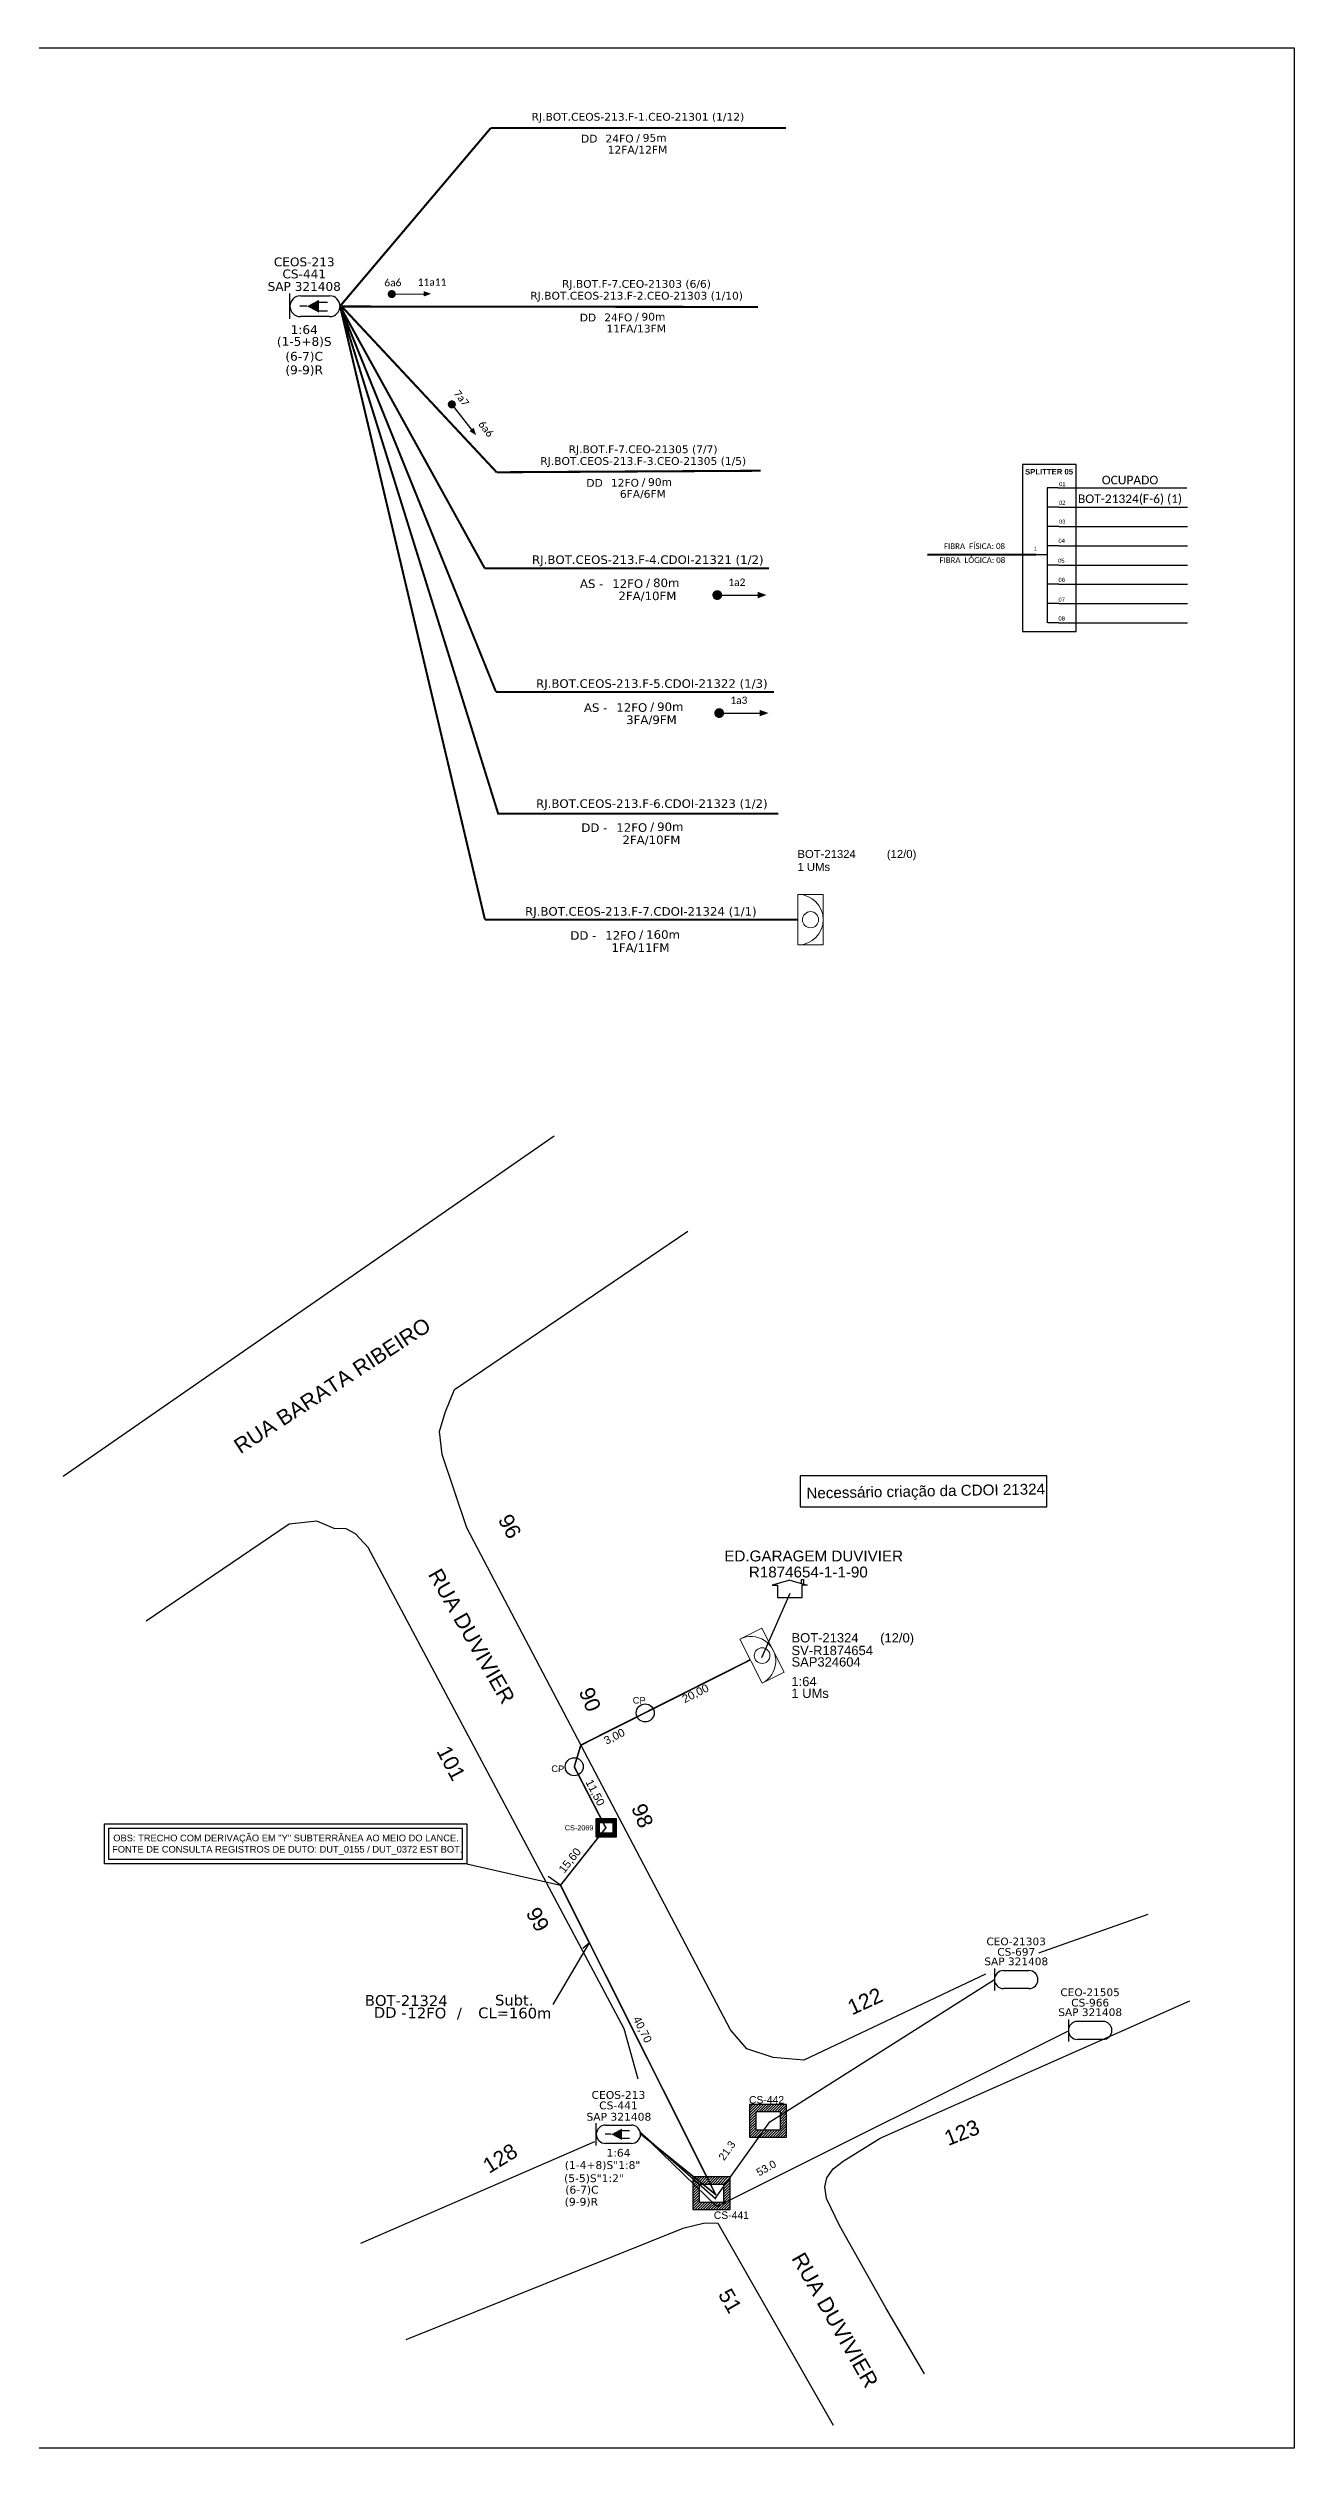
# Model space of a CAD drawing. Extents: x 0 to 841, y 0 to 594.
# Drawn here: x 533 to 841, y 0 to 594 of the extents above; entities that cross this region are included whole.
import ezdxf
from ezdxf.enums import TextEntityAlignment as Align

# ---------------------------------------------------------------- set-up
doc = ezdxf.new("R2010")
doc.units = 0
for name, color, linetype in [('10.1-Caixas Subterrâneas', 5, 'Continuous'), ('20.4-CEOS', 1, 'Continuous'), ('20.5-CEO', 1, 'Continuous'), ('CAP a instalar', 1, 'Continuous'), ('FOLHAS', 7, 'Continuous'), ('label_cabos', 7, 'Continuous'), ('Legenda', 1, 'Continuous'), ('MUB', 252, 'Continuous'), ('SETA', 7, 'Continuous'), ('surveys', 7, 'Continuous'), ('surveys legendas', 7, 'Continuous')]:
    doc.layers.add(name, color=color, linetype=linetype)
for name, color, linetype, lineweight in [("20.0-LEGENDA DOS CDO'S", 1, 'Continuous', 0), ('20.1-CDO_INTERIOR', 1, 'Continuous', 0), ('40.1-ETIQUETAS', 1, 'Continuous', 20)]:
    doc.layers.add(name, color=color, linetype=linetype, lineweight=lineweight)
doc.layers.add('DROP DE CLIENTE', color=140, linetype='Continuous', plot=False)
doc.layers.add('EXTRA', color=50, linetype='Continuous', plot=False)
doc.styles.add('ARIAL', font='arial.ttf')
doc.styles.add('siredit', font='verdana.ttf')
doc.styles.add('TELEMAR-RJ', font='arial.ttf')
doc.linetypes.add('FENCELINE1', pattern='A,0.25,-0.1,[133,ltypeshp.shx,S=0.1,R=0,X=-0.1,Y=0],-0.1,1', length=1.45)

# ---------------------------------------------------------------- blocks, each defined once
blk = doc.blocks.new('*X68')
at = {"color": 0, "linetype": 'Continuous'}
for p, q in [((-1.25, 0.34099), (-0.49099, 1.1)), ((-1.25, 0.517767), (-0.667767, 1.1)), ((-1.25, 0.694544), (-0.844544, 1.1)), ((-1.25, 0.87132), (-1.02132, 1.1)), ((-1.25, 1.048097), (-1.198097, 1.1)), ((-1.25, 0.164214), (-0.8035, 0.610714)), ((-1.25, -0.012563), (-0.8035, 0.433937)), ((-1.25, -0.18934), (-0.8035, 0.25716)), ((-1.25, -0.366117), (-0.8035, 0.080383)), ((-0.789214, 0.625), (-0.314214, 1.1)), ((-0.612437, 0.625), (-0.137437, 1.1)), ((-0.43566, 0.625), (0.03934, 1.1)), ((-0.258883, 0.625), (0.216117, 1.1)), ((-0.082107, 0.625), (0.392893, 1.1)), ((0.09467, 0.625), (0.56967, 1.1)), ((0.271447, 0.625), (0.746447, 1.1)), ((0.448223, 0.625), (0.923223, 1.1)), ((0.625, 0.625), (1.1, 1.1)), ((0.801777, 0.625), (1.25, 1.073223)), ((0.8035, 0.449947), (1.25, 0.896447)), ((0.8035, 0.27317), (1.25, 0.71967)), ((0.8035, 0.096393), (1.25, 0.542893)), ((0.8035, -0.080383), (1.25, 0.366117)), ((0.8035, -0.25716), (1.25, 0.18934)), ((0.8035, -0.433937), (1.25, 0.012563)), ((-1.25, -0.542893), (-0.8035, -0.096393)), ((-1.25, -0.71967), (-0.8035, -0.27317)), ((-1.25, -0.896447), (-0.8035, -0.449947)), ((-1.25, -1.073223), (-0.801777, -0.625)), ((-1.1, -1.1), (-0.625, -0.625)), ((-0.923223, -1.1), (-0.448223, -0.625)), ((-0.746447, -1.1), (-0.271447, -0.625)), ((-0.56967, -1.1), (-0.09467, -0.625)), ((-0.392893, -1.1), (0.082107, -0.625)), ((-0.216117, -1.1), (0.258883, -0.625)), ((-0.03934, -1.1), (0.43566, -0.625)), ((0.137437, -1.1), (0.612437, -0.625)), ((0.314214, -1.1), (0.789214, -0.625)), ((0.49099, -1.1), (1.25, -0.34099)), ((0.667767, -1.1), (1.25, -0.517767)), ((0.8035, -0.610714), (1.25, -0.164214)), ((0.844544, -1.1), (1.25, -0.694544)), ((1.02132, -1.1), (1.25, -0.87132)), ((1.198097, -1.1), (1.25, -1.048097))]:
    blk.add_line(p, q, dxfattribs=at)
blk = doc.blocks.new('MANHOLE_MQ')
at = {"color": 0, "linetype": 'Continuous'}
for p, q in [((0.00000623, 0.00000569), (-0.00000627, 0.00000569)), ((-0.00000627, 0.00000569), (-0.00000627, -0.00000531)), ((-0.00000404, 0.00000331), (0.00000399, 0.00000331)), ((-0.00000404, -0.00000294), (-0.00000404, 0.00000331)), ((0.00000399, 0.00000331), (0.00000399, -0.00000294)), ((0.00000623, -0.00000531), (0.00000623, 0.00000569)), ((-0.00000627, -0.00000531), (0.00000623, -0.00000531)), ((0.00000399, -0.00000294), (-0.00000404, -0.00000294)), ((0.00000399, -0.00000294), (0.00000399, -0.00000294))]:
    blk.add_line(p, q, dxfattribs=at)
at = {"color": 0, "linetype": 'Continuous', "xscale": 5e-06, "yscale": 5e-06, "zscale": 1e-05}
blk.add_blockref('*X68', (-0.00000002, 0.00000019), dxfattribs=at)
blk = doc.blocks.new('*U99')
at = {"layer": '20.4-CEOS', "color": 7, "style": 'siredit'}
for tag, p in [('FIBRAS_SPLITTER', (0, 0)), ('FIBRAS_TOP_C', (0, -4.13)), ('RESERVA_FINAIS', (0, -5.46))]:
    blk.add_attdef(tag, p, '', height=1.01, dxfattribs=at)
for tag, p, flags in [('ID_ATIVIDADE', (0, -6.77), 3), ('QTDE', (0, -9.4), 1), ('FATOR', (0, -8.09), 1), ('FID', (0, -10.71), 1)]:
    blk.add_attdef(tag, p, '', height=1.01, dxfattribs=dict(at, flags=flags))
blk = doc.blocks.new('*U100')
at = {"layer": '20.4-CEOS', "color": 7, "style": 'siredit'}
blk.add_attdef('FIBRAS_SPLITTER', (0, 0), '', height=1.01, dxfattribs=at)
for tag, p, flags in [('QTDE', (0, -4.11), 1), ('ID_ATIVIDADE', (0, -1.48), 3), ('FATOR', (0, -2.79), 1), ('FID', (0, -5.42), 1)]:
    blk.add_attdef(tag, p, '', height=1.01, dxfattribs=dict(at, flags=flags))
blk = doc.blocks.new('SURVEY_SURVEY')
for p, q in [((0, 0.0000127), (-0.0000126, 0.000009)), ((-0.0000126, 0.000009), (-0.0000086, 0.000009)), ((-0.0000086, 0), (-0.0000086, 0.000009)), ((0.0000086, 0), (-0.0000086, 0)), ((0, 0.0000127), (0.0000126, 0.000009)), ((0.0000084, 0.0000132), (0.0000098, 0.0000132)), ((0.0000084, 0.0000103), (0.0000084, 0.0000132)), ((0.0000126, 0.000009), (0.0000086, 0.000009)), ((0.0000086, 0.000009), (0.0000086, 0)), ((0.0000098, 0.0000132), (0.0000098, 0.0000099))]:
    blk.add_line(p, q)
blk = doc.blocks.new('ETIQUETA_RS5F')
at = {"layer": '40.1-ETIQUETAS', "color": 0, "style": 'siredit'}
blk.add_text('/', height=1.5, dxfattribs=at).set_placement((1.58, -1.95), align=Align.MIDDLE_RIGHT)
for tag, p in [('ETIQUETA_R_PRIMARIA', (1.21, 4.1)), ('ETIQUETA_R_SECUNDARIA', (1.21, 2.1)), ('F_ATIVAS/F_MORTAS', (1.14, -4.24))]:
    blk.add_attdef(tag, text='', height=1.5, dxfattribs=at).set_placement(p, align=Align.MIDDLE_CENTER)
for tag, p in [('TIPO_CABO', (-6.58, -2.12)), ('CAP_CABO', (0.4, -2.09))]:
    blk.add_attdef(tag, text='', height=1.5, dxfattribs=at).set_placement(p, align=Align.MIDDLE_RIGHT)
blk.add_attdef('METROS', text='', height=1.5, dxfattribs=at).set_placement((2.14, -1.95), align=Align.MIDDLE_LEFT)
for tag, p in [('FUSÃO_1', (0.85, -8.39)), ('FUSÃO_2', (0.85, -10.6)), ('FUSÃO_3', (0.85, -12.93)), ('FUSÃO_4', (0.85, -15.14)), ('FUSÃO_5', (0.85, -17.16))]:
    blk.add_attdef(tag, text='', height=1.5, dxfattribs=at).set_placement(p, align=Align.CENTER)
blk = doc.blocks.new('CEOS_RP_CT_DRT')
at = {"layer": '20.4-CEOS', "color": 0}
for p, q in [((-4.54, 1.19), (-1.19, 1.19)), ((-1.19, -1.19), (-4.54, -1.19))]:
    blk.add_line(p, q, dxfattribs=at)
for points in [[(-5.73, -1.43), (-5.73, 1.44)], [(-3.79, 0), (-4.59, 0)], [(-2.47, 0.48), (-1.45, 0.48)], [(-2.47, -0.52), (-1.45, -0.52)]]:
    blk.add_lwpolyline(points, dxfattribs=at)
blk.add_lwpolyline([(-3.79, 0, 0, 1.47, 0), (-2.41, 0, 1.47, 1.47, 0)], format="xyseb", dxfattribs=at)
for centre, start, end in [((-4.54, 0), 90, 270), ((-1.19, 0), 270, 90)]:
    blk.add_arc(centre, 1.19, start, end, dxfattribs=at)
at = {"layer": '20.4-CEOS', "color": 7, "style": 'siredit'}
for tag, p in [('Nº_DA_CEOS', (-2.86, 5.6)), ('LOCAL', (-2.86, 4.24)), ('SAP', (-2.86, 2.78)), ('RACIO_SPLITAGEM', (-2.86, -1.88)), ('FIBRAS_SPLITTER', (-2.86, -3.58)), ('FIBRAS_TOP_C', (-2.86, -5.08)), ('RESERVA_FINAIS', (-2.86, -6.39))]:
    blk.add_attdef(tag, text='', height=1.01, dxfattribs=at).set_placement(p, align=Align.TOP_CENTER)
blk = doc.blocks.new('CDOI_INT')
at = {"layer": '20.1-CDO_INTERIOR', "color": 0, "lineweight": 18}
blk.add_lwpolyline([(4.25, -4.25), (4.25, 4.25), (0, 4.25), (0, -4.25)], close=True, dxfattribs=at)
blk.add_circle((2.12, 0), 1.36, dxfattribs=at)
blk.add_arc((0, 0), 4.25, 270, 90, dxfattribs=at)
at = {"layer": "20.0-LEGENDA DOS CDO'S", "color": 0, "style": 'ARIAL'}
for tag, p in [('CDO_N', (-0.08, 10.38)), ('SURVEY', (-0.08, 8.2)), ('SPLITER_1', (21.18, 10.38)), ('SPLITER_2', (21.19, 8.68)), ('SAP', (-0.08, 6.23)), ('1:XX', (5.94, -2.22)), ('UMS', (5.94, -4.24))]:
    blk.add_attdef(tag, p, '', height=1.36, dxfattribs=at)
blk.add_attdef('FIBRAS_UTILIZADAS', text='', height=1.36, dxfattribs=at).set_placement((15.34, 10.38), align=Align.CENTER)
blk = doc.blocks.new('LEGENDA DOS CABOS')
at = {"layer": 'EXTRA', "color": 0, "style": 'siredit'}
for tag, p in [('ID', (4.6, 0.97)), ('XX', (9.03, 0.97))]:
    blk.add_attdef(tag, text='', height=0.48, rotation=359.69, dxfattribs=at).set_placement(p, align=Align.MIDDLE_CENTER)
at = {"layer": 'Legenda', "color": 0, "style": 'siredit'}
for tag, p in [('TIPO_CABO', (1.31, 0)), ('CABO', (4.69, -0.05)), ('/', (6.81, -0.05)), ('METROS', (10.03, -0.05))]:
    blk.add_attdef(tag, text='', height=0.8, rotation=359.69, dxfattribs=at).set_placement(p, align=Align.MIDDLE_CENTER)

msp = doc.modelspace()

# ---------------------------------------------------------------- linework, layer by layer
at = {"color": 7, "linetype": 'Continuous'}
for p, q in [((779.91, 485.18), (779.91, 451.71)), ((782.62, 485.18), (779.91, 485.18)), ((782.76, 480.33), (780.05, 480.33)), ((782.76, 475.56), (780.05, 475.56)), ((782.76, 470.77), (780.05, 470.77)), ((777.1, 468.66), (779.9, 468.66)), ((782.76, 466.02), (780.05, 466.02)), ((782.76, 461.27), (780.05, 461.27)), ((782.76, 456.5), (780.05, 456.5)), ((782.76, 451.74), (780.05, 451.74))]:
    msp.add_line(p, q, dxfattribs=at)
at = {"color": 10, "linetype": 'Continuous'}
for p, q in [((782.62, 485.18), (814.5, 485.17)), ((782.76, 480.33), (814.64, 480.32)), ((782.76, 475.57), (814.64, 475.56)), ((782.76, 470.78), (814.64, 470.77)), ((782.76, 466.03), (814.64, 466.02)), ((782.76, 461.28), (814.64, 461.27)), ((782.76, 456.51), (814.64, 456.5)), ((782.76, 451.74), (814.64, 451.73))]:
    msp.add_line(p, q, dxfattribs=at)
at = {"color": 1, "linetype": 'Continuous', "lineweight": 60}
msp.add_line((777.1, 468.66), (750.3, 468.58), dxfattribs=at)
msp.add_lwpolyline([(0, 594), (841, 594), (841, 0), (0, 0)], close=True)
for points, const_width in [([(617.18, 533.09, 1), (618.18, 533.09, 1)], 1), ([(632.23, 506.19, 1), (632.85, 505.4, 1)], 1), ([(697.64, 458.6, 1), (698.85, 458.6, 1)], 1.21), ([(698.12, 429.39, 1), (699.33, 429.39, 1)], 1.21)]:
    msp.add_lwpolyline(points, format="xyb", close=True, dxfattribs=dict(const_width=const_width))
at = {"color": 7}
for points in [[(773.77, 449.57), (787.09, 449.57), (787.09, 490.91), (773.77, 490.91)], [(546.54, 154.51), (636.23, 154.51), (636.23, 144.55), (546.54, 144.55)], [(547.64, 153.41), (635.13, 153.41), (635.13, 145.65), (547.64, 145.65)]]:
    msp.add_lwpolyline(points, close=True, dxfattribs=at)
at = {"color": 2}
msp.add_lwpolyline([(718.76, 240.64), (718.76, 232.93), (779.78, 232.93), (779.78, 240.64)], close=True, dxfattribs=at)
at = {"color": 7}
for points in [[(636.23, 144.55), (659.44, 139.29), (656.41, 141.48)], [(657.62, 109.8), (666.59, 125.02), (664.96, 123.61)]]:
    msp.add_lwpolyline(points, dxfattribs=at)
at = {"color": 4}
msp.add_lwpolyline([(777.83, 122.57), (804.87, 132.11)], dxfattribs=at)
at = {"layer": '20.1-CDO_INTERIOR', "lineweight": 18}
msp.add_lwpolyline([(714.81, 192.05), (709.31, 202.94), (703.87, 200.2), (709.37, 189.3)], close=True, dxfattribs=at)
msp.add_circle((709.34, 196.12), 1.95, dxfattribs=at)
msp.add_arc((706.62, 194.75), 6.1, 296.78999, 116.78999, dxfattribs=at)
at = {"layer": '20.4-CEOS', "color": 5}
for p, q in [((670.59, 79.92), (676.98, 79.92)), ((676.98, 75.36), (670.59, 75.36))]:
    msp.add_line(p, q, dxfattribs=at)
for points in [[(668.31, 74.89), (668.31, 80.39)], [(672.02, 77.64), (670.48, 77.64)], [(674.54, 78.55), (676.49, 78.55)], [(674.54, 76.65), (676.49, 76.65)]]:
    msp.add_lwpolyline(points, dxfattribs=at)
msp.add_lwpolyline([(672.02, 77.64, 0, 2.82, 0), (674.66, 77.64, 2.82, 2.82, 0)], format="xyseb", dxfattribs=at)
for centre, start, end in [((670.59, 77.64), 90, 270), ((676.98, 77.64), 270, 90)]:
    msp.add_arc(centre, 2.28, start, end, dxfattribs=at)
at = {"layer": '20.5-CEO', "color": 7}
for p, q in [((769.1, 118.18), (775.39, 118.18)), ((775.39, 113.69), (769.1, 113.69)), ((787.4, 105.6), (793.7, 105.6)), ((793.7, 101.11), (787.4, 101.11))]:
    msp.add_line(p, q, dxfattribs=at)
for points in [[(766.85, 118.64), (766.85, 113.23)], [(785.16, 106.06), (785.16, 100.65)]]:
    msp.add_lwpolyline(points, dxfattribs=at)
for centre, start, end in [((769.1, 115.94), 90, 270), ((775.39, 115.94), 270, 90), ((787.4, 103.35), 90, 270), ((793.7, 103.35), 270, 90)]:
    msp.add_arc(centre, 2.24, start, end, dxfattribs=at)
at = {"layer": 'CAP a instalar', "color": 7, "ltscale": 0.18}
for p, q in [((711.26, 80.75), (766.88, 115.96)), ((679.08, 78.29), (697.85, 61.7)), ((679.08, 78.29), (698.15, 59.81)), ((697.74, 61.74), (711.26, 80.75))]:
    msp.add_line(p, q, dxfattribs=at)
at = {"layer": 'CAP a instalar', "color": 7, "linetype": 'FENCELINE1', "ltscale": 0.18}
msp.add_line((698.15, 59.81), (785.05, 103.16), dxfattribs=at)
at = {"layer": 'CAP a instalar', "color": 7, "ltscale": 7, "const_width": 0.513}
for points in [[(604.87, 530.1), (642.17, 574.18)], [(642.17, 574.18), (715.24, 574.18)], [(605.3, 530.02), (708.34, 529.91)], [(605.3, 530.02), (643.64, 488.99)], [(643.64, 488.99), (708.97, 489.37)]]:
    msp.add_lwpolyline(points, dxfattribs=at)
at = {"layer": 'CAP a instalar', "color": 8, "linetype": 'FENCELINE1', "ltscale": 7, "const_width": 0.513}
for points in [[(604.86, 530.18), (643.47, 434.64)], [(604.87, 530.1), (640.68, 465.23)], [(640.68, 465.23), (711.08, 465.23)], [(643.47, 434.64), (712.25, 434.64)]]:
    msp.add_lwpolyline(points, dxfattribs=at)
at = {"layer": 'CAP a instalar', "color": 1, "ltscale": 7, "const_width": 0.513}
for points in [[(604.86, 530.18), (640.74, 378.25)], [(640.74, 378.25), (718.21, 378.25)]]:
    msp.add_lwpolyline(points, dxfattribs=at)
at = {"layer": 'CAP a instalar', "color": 0, "ltscale": 7, "const_width": 0.513}
msp.add_lwpolyline([(604.86, 530.18), (644.01, 404.51), (713.34, 404.51)], dxfattribs=at)
at = {"layer": 'CAP a instalar', "color": 1, "ltscale": 0.18, "const_width": 0.396}
for points in [[(706.33, 195.03), (664.47, 173.96)], [(662.85, 168.61), (664.47, 173.96)], [(659.44, 139.29), (670.66, 153.48), (662.85, 168.61)], [(659.44, 139.29), (697.92, 62.56)], [(697.86, 62.73), (679.05, 77.89)]]:
    msp.add_lwpolyline(points, dxfattribs=at)
at = {"layer": 'DROP DE CLIENTE'}
msp.add_lwpolyline([(709.3, 195.68), (716.26, 211.6)], dxfattribs=at)
at = {"layer": 'MUB', "color": 4}
for points in [[(536.38, 240.56), (657.89, 324.73)], [(764.64, 117.26), (719.71, 96.01), (712.1, 96.67), (705.6, 98.78), (701.5, 103.47), (636.23, 227.71), (630.18, 245.9), (629.5, 251.62), (630.91, 256.27), (633.24, 261.97), (690.92, 301.14)], [(678.63, 91.3), (675.16, 103.75), (611.82, 222.89), (608.68, 226.26), (606.42, 227.51), (603.43, 227.61), (599.14, 229.4), (592.3, 228.67), (556.85, 204.66)], [(749.5, 18.36), (739.95, 34.71), (728.47, 55.08), (725.28, 61.78), (724.83, 64.67), (725.36, 66.83), (726.97, 69.12), (729.43, 71.03), (738.6, 76.65), (815.2, 110.64)], [(610.02, 50.66), (667.96, 75.83)], [(727, 5.54), (698.49, 55.53), (695.17, 55.66), (689.72, 54.32), (621.18, 26.79)]]:
    msp.add_lwpolyline(points, dxfattribs=at)
at = {"layer": 'MUB', "color": 5}
for centre in [(680.4, 181.94), (662.85, 168.61)]:
    msp.add_circle(centre, 2.23, dxfattribs=at)
at = {"layer": 'SETA'}
for points in [[(617.68, 533.09), (626.28, 533.15)], [(632.54, 505.79), (637.85, 499.04)], [(698.67, 458.59), (709.07, 458.59)], [(699.16, 429.38), (709.56, 429.38)]]:
    msp.add_lwpolyline(points, dxfattribs=at)
for points in [[(625.58, 533.82), (627.42, 533.17), (625.59, 532.49)], [(637.96, 500), (638.57, 498.15), (636.91, 499.17)], [(708.24, 459.41), (710.45, 458.6), (708.24, 457.8)], [(708.72, 430.2), (710.94, 429.4), (708.72, 428.59)]]:
    msp.add_solid(points, dxfattribs=at)

# ---------------------------------------------------------------- block references
at = {"layer": '10.1-Caixas Subterrâneas', "color": 30}
for p, xscale, yscale, zscale, rotation in [((670.71, 153.57), 411250.3883282374, 411250.3883282374, 411250.3883282374, 180.0000000000629), ((710.81, 81.09), 734375.693443281, 734375.693443281, 734375.693443281, 180.000000000063), ((696.81, 63.18), 734375.693443281, 734375.693443281, 734375.693443281, 180.000000000063)]:
    msp.add_blockref('MANHOLE_MQ', p, dxfattribs=dict(at, xscale=xscale, yscale=yscale, zscale=zscale, rotation=rotation))
at = {"layer": '20.4-CEOS', "color": 5}
ref = msp.add_blockref('CEOS_RP_CT_DRT', (604.87, 530.09), dxfattribs=dict(at, xscale=2.161665797233582, yscale=2.161665797233582, zscale=2.161665791999999))
ref.add_attrib('Nº_DA_CEOS', 'CEOS-213', dxfattribs={"color": 7, "height": 2.183, "style": 'siredit'}).set_placement((596.01, 542.15), align=Align.TOP_CENTER)
ref.add_attrib('LOCAL', 'CS-441', dxfattribs={"color": 7, "height": 2.183, "style": 'siredit'}).set_placement((596.01, 539.17), align=Align.TOP_CENTER)
ref.add_attrib('SAP', 'SAP 321408', dxfattribs={"color": 7, "height": 2.183, "style": 'siredit'}).set_placement((596.01, 536.07), align=Align.TOP_CENTER)
ref.add_attrib('RACIO_SPLITAGEM', '1:64', dxfattribs={"color": 7, "height": 2.183, "style": 'siredit'}).set_placement((596.01, 525.39), align=Align.TOP_CENTER)
ref.add_attrib('FIBRAS_SPLITTER', '(1-5+8)S', dxfattribs={"color": 7, "height": 2.183, "style": 'siredit'}).set_placement((596.01, 522.47), align=Align.TOP_CENTER)
ref.add_attrib('FIBRAS_TOP_C', '(6-7)C', dxfattribs={"color": 7, "height": 2.183, "style": 'siredit'}).set_placement((595.99, 518.79), align=Align.TOP_CENTER)
ref.add_attrib('RESERVA_FINAIS', '(9-9)R', dxfattribs={"color": 7, "height": 2.183, "style": 'siredit'}).set_placement((595.99, 515.43), align=Align.TOP_CENTER)
at = {"layer": '20.4-CEOS', "color": 0, "lineweight": 0, "xscale": 1.913707198062497, "yscale": 1.913707198062507, "zscale": 1.913707198062505}
msp.add_blockref('*U100', (660.33, 65.8), dxfattribs=at).add_auto_attribs({'FIBRAS_SPLITTER': '(5-5)S"1:2"'})
at = {"layer": '20.4-CEOS', "color": 0, "lineweight": 0}
ref = msp.add_blockref('*U99', (660.51, 69.06), dxfattribs=dict(at, xscale=1.913707198062497, yscale=1.913707198062507, zscale=1.913707198062505))
ref.add_attrib('FIBRAS_SPLITTER', '(1-4+8)S"1:8"', (660.51, 69.06), dxfattribs={"color": 7, "height": 1.9322, "style": 'siredit'})
ref.add_attrib('FIBRAS_TOP_C', '(6-7)C', (660.62, 62.96), dxfattribs={"color": 7, "height": 1.932, "style": 'siredit'})
ref.add_attrib('RESERVA_FINAIS', '(9-9)R', (660.48, 59.98), dxfattribs={"color": 7, "height": 1.932, "style": 'siredit'})
at = {"layer": '40.1-ETIQUETAS', "color": 7}
ref = msp.add_blockref('ETIQUETA_RS5F', (677.07, 574.27), dxfattribs=dict(at, xscale=1.283039983498748, yscale=1.283039983498746, zscale=1.283039983499997))
ref.add_attrib('ETIQUETA_R_SECUNDARIA', 'RJ.BOT.CEOS-213.F-1.CEO-21301 (1/12)', dxfattribs={"color": 0, "height": 1.9246, "style": 'siredit'}).set_placement((678.59, 576.97), align=Align.MIDDLE_CENTER)
ref.add_attrib('TIPO_CABO', 'DD', dxfattribs={"color": 0, "height": 1.925, "style": 'siredit'}).set_placement((668.59, 571.56), align=Align.MIDDLE_RIGHT)
ref.add_attrib('CAP_CABO', '24FO', dxfattribs={"color": 0, "height": 1.925, "style": 'siredit'}).set_placement((677.54, 571.59), align=Align.MIDDLE_RIGHT)
ref.add_attrib('METROS', '95m', dxfattribs={"color": 0, "height": 1.925, "style": 'siredit'}).set_placement((679.78, 571.77), align=Align.MIDDLE_LEFT)
ref.add_attrib('F_ATIVAS/F_MORTAS', '12FA/12FM', dxfattribs={"color": 0, "height": 1.925, "style": 'siredit'}).set_placement((678.5, 568.83), align=Align.MIDDLE_CENTER)
ref = msp.add_blockref('ETIQUETA_RS5F', (676.76, 530), dxfattribs=dict(at, xscale=1.283039983498748, yscale=1.283039983498746, zscale=1.283039983499997))
ref.add_attrib('ETIQUETA_R_PRIMARIA', 'RJ.BOT.F-7.CEO-21303 (6/6)', dxfattribs={"color": 0, "height": 1.9246, "style": 'siredit'}).set_placement((678.23, 535.62), align=Align.MIDDLE_CENTER)
ref.add_attrib('ETIQUETA_R_SECUNDARIA', 'RJ.BOT.CEOS-213.F-2.CEO-21303 (1/10)', dxfattribs={"color": 0, "height": 1.9246, "style": 'siredit'}).set_placement((678.28, 532.7), align=Align.MIDDLE_CENTER)
ref.add_attrib('TIPO_CABO', 'DD', dxfattribs={"color": 0, "height": 1.925, "style": 'siredit'}).set_placement((668.27, 527.29), align=Align.MIDDLE_RIGHT)
ref.add_attrib('CAP_CABO', '24FO', dxfattribs={"color": 0, "height": 1.925, "style": 'siredit'}).set_placement((677.23, 527.32), align=Align.MIDDLE_RIGHT)
ref.add_attrib('METROS', '90m', dxfattribs={"color": 0, "height": 1.925, "style": 'siredit'}).set_placement((679.47, 527.5), align=Align.MIDDLE_LEFT)
ref.add_attrib('F_ATIVAS/F_MORTAS', '11FA/13FM', dxfattribs={"color": 0, "height": 1.925, "style": 'siredit'}).set_placement((678.18, 524.56), align=Align.MIDDLE_CENTER)
ref = msp.add_blockref('ETIQUETA_RS5F', (678.4, 489.08), dxfattribs=dict(at, xscale=1.283039983498748, yscale=1.283039983498746, zscale=1.283039983499997))
ref.add_attrib('ETIQUETA_R_PRIMARIA', 'RJ.BOT.F-7.CEO-21305 (7/7)', dxfattribs={"color": 0, "height": 1.9246, "style": 'siredit'}).set_placement((679.87, 494.69), align=Align.MIDDLE_CENTER)
ref.add_attrib('ETIQUETA_R_SECUNDARIA', 'RJ.BOT.CEOS-213.F-3.CEO-21305 (1/5)', dxfattribs={"color": 0, "height": 1.9246, "style": 'siredit'}).set_placement((679.91, 491.78), align=Align.MIDDLE_CENTER)
ref.add_attrib('TIPO_CABO', 'DD', dxfattribs={"color": 0, "height": 1.925, "style": 'siredit'}).set_placement((669.91, 486.37), align=Align.MIDDLE_RIGHT)
ref.add_attrib('CAP_CABO', '12FO', dxfattribs={"color": 0, "height": 1.925, "style": 'siredit'}).set_placement((678.87, 486.39), align=Align.MIDDLE_RIGHT)
ref.add_attrib('METROS', '90m', dxfattribs={"color": 0, "height": 1.925, "style": 'siredit'}).set_placement((681.11, 486.57), align=Align.MIDDLE_LEFT)
ref.add_attrib('F_ATIVAS/F_MORTAS', '6FA/6FM', dxfattribs={"color": 0, "height": 1.925, "style": 'siredit'}).set_placement((679.82, 483.63), align=Align.MIDDLE_CENTER)
at = {"layer": 'CAP a instalar', "color": 8, "linetype": 'FENCELINE1', "ltscale": 7}
ref = msp.add_blockref('ETIQUETA_RS5F', (679.38, 464.39), dxfattribs=dict(at, xscale=1.411343981848631, yscale=1.411343981849711, zscale=1.411343981849999))
ref.add_attrib('ETIQUETA_R_SECUNDARIA', 'RJ.BOT.CEOS-213.F-4.CDOI-21321 (1/2)', dxfattribs={"layer": '40.1-ETIQUETAS', "color": 0, "height": 2.117, "style": 'siredit'}).set_placement((681.05, 467.36), align=Align.MIDDLE_CENTER)
ref.add_attrib('TIPO_CABO', 'AS -', dxfattribs={"layer": '40.1-ETIQUETAS', "color": 0, "height": 2.117, "style": 'siredit'}).set_placement((670.05, 461.41), align=Align.MIDDLE_RIGHT)
ref.add_attrib('CAP_CABO', '12FO', dxfattribs={"layer": '40.1-ETIQUETAS', "color": 0, "height": 2.117, "style": 'siredit'}).set_placement((679.9, 461.44), align=Align.MIDDLE_RIGHT)
ref.add_attrib('METROS', '80m', dxfattribs={"layer": '40.1-ETIQUETAS', "color": 0, "height": 2.117, "style": 'siredit'}).set_placement((682.36, 461.63), align=Align.MIDDLE_LEFT)
ref.add_attrib('F_ATIVAS/F_MORTAS', '2FA/10FM', dxfattribs={"layer": '40.1-ETIQUETAS', "color": 0, "height": 2.117, "style": 'siredit'}).set_placement((680.95, 458.4), align=Align.MIDDLE_CENTER)
ref = msp.add_blockref('ETIQUETA_RS5F', (680.38, 433.73), dxfattribs=dict(at, xscale=1.411343981848631, yscale=1.411343981849711, zscale=1.411343981849999))
ref.add_attrib('ETIQUETA_R_SECUNDARIA', 'RJ.BOT.CEOS-213.F-5.CDOI-21322 (1/3)', dxfattribs={"layer": '40.1-ETIQUETAS', "color": 0, "height": 2.117, "style": 'siredit'}).set_placement((682.05, 436.7), align=Align.MIDDLE_CENTER)
ref.add_attrib('TIPO_CABO', 'AS -', dxfattribs={"layer": '40.1-ETIQUETAS', "color": 0, "height": 2.117, "style": 'siredit'}).set_placement((671.04, 430.74), align=Align.MIDDLE_RIGHT)
ref.add_attrib('CAP_CABO', '12FO', dxfattribs={"layer": '40.1-ETIQUETAS', "color": 0, "height": 2.117, "style": 'siredit'}).set_placement((680.9, 430.77), align=Align.MIDDLE_RIGHT)
ref.add_attrib('METROS', '90m', dxfattribs={"layer": '40.1-ETIQUETAS', "color": 0, "height": 2.117, "style": 'siredit'}).set_placement((683.36, 430.97), align=Align.MIDDLE_LEFT)
ref.add_attrib('F_ATIVAS/F_MORTAS', '3FA/9FM', dxfattribs={"layer": '40.1-ETIQUETAS', "color": 0, "height": 2.117, "style": 'siredit'}).set_placement((681.95, 427.74), align=Align.MIDDLE_CENTER)
at = {"layer": 'CAP a instalar', "color": 0, "linetype": 'FENCELINE1', "ltscale": 7}
ref = msp.add_blockref('ETIQUETA_RS5F', (680.38, 404.02), dxfattribs=dict(at, xscale=1.411343981848631, yscale=1.411343981849711, zscale=1.411343981849999))
ref.add_attrib('ETIQUETA_R_SECUNDARIA', 'RJ.BOT.CEOS-213.F-6.CDOI-21323 (1/2)', dxfattribs={"layer": '40.1-ETIQUETAS', "color": 0, "height": 2.117, "style": 'siredit'}).set_placement((682.05, 406.99), align=Align.MIDDLE_CENTER)
ref.add_attrib('TIPO_CABO', 'DD -', dxfattribs={"layer": '40.1-ETIQUETAS', "color": 0, "height": 2.117, "style": 'siredit'}).set_placement((671.04, 401.03), align=Align.MIDDLE_RIGHT)
ref.add_attrib('CAP_CABO', '12FO', dxfattribs={"layer": '40.1-ETIQUETAS', "color": 0, "height": 2.117, "style": 'siredit'}).set_placement((680.9, 401.06), align=Align.MIDDLE_RIGHT)
ref.add_attrib('METROS', '90m', dxfattribs={"layer": '40.1-ETIQUETAS', "color": 0, "height": 2.117, "style": 'siredit'}).set_placement((683.36, 401.26), align=Align.MIDDLE_LEFT)
ref.add_attrib('F_ATIVAS/F_MORTAS', '2FA/10FM', dxfattribs={"layer": '40.1-ETIQUETAS', "color": 0, "height": 2.117, "style": 'siredit'}).set_placement((681.95, 398.02), align=Align.MIDDLE_CENTER)
at = {"layer": 'CAP a instalar', "color": 1, "linetype": 'FENCELINE1', "ltscale": 7}
ref = msp.add_blockref('CDOI_INT', (718.21, 378.25), dxfattribs=dict(at, xscale=1.470653668531895, yscale=1.470653668531895, zscale=1.470653668531895))
ref.add_attrib('CDO_N', 'BOT-21324', (718.09, 393.52), dxfattribs={"layer": "20.0-LEGENDA DOS CDO'S", "color": 1, "height": 2, "style": 'ARIAL'})
ref.add_attrib('FIBRAS_UTILIZADAS', '        (12/0)', dxfattribs={"layer": "20.0-LEGENDA DOS CDO'S", "color": 1, "height": 2.0005, "style": 'ARIAL'}).set_placement((740.77, 393.52), align=Align.CENTER)
ref.add_attrib('SURVEY', '1 UMs', (718.1, 390.31), dxfattribs={"layer": "20.0-LEGENDA DOS CDO'S", "color": 1, "height": 2, "style": 'ARIAL'})
ref = msp.add_blockref('ETIQUETA_RS5F', (677.66, 377.33), dxfattribs=dict(at, xscale=1.411343981848631, yscale=1.411343981849711, zscale=1.411343981849999))
ref.add_attrib('ETIQUETA_R_SECUNDARIA', 'RJ.BOT.CEOS-213.F-7.CDOI-21324 (1/1)', dxfattribs={"layer": '40.1-ETIQUETAS', "color": 0, "height": 2.117, "style": 'siredit'}).set_placement((679.33, 380.3), align=Align.MIDDLE_CENTER)
ref.add_attrib('TIPO_CABO', 'DD -', dxfattribs={"layer": '40.1-ETIQUETAS', "color": 0, "height": 2.117, "style": 'siredit'}).set_placement((668.32, 374.35), align=Align.MIDDLE_RIGHT)
ref.add_attrib('CAP_CABO', '12FO', dxfattribs={"layer": '40.1-ETIQUETAS', "color": 0, "height": 2.117, "style": 'siredit'}).set_placement((678.17, 374.38), align=Align.MIDDLE_RIGHT)
ref.add_attrib('METROS', '160m', dxfattribs={"layer": '40.1-ETIQUETAS', "color": 0, "height": 2.117, "style": 'siredit'}).set_placement((680.64, 374.58), align=Align.MIDDLE_LEFT)
ref.add_attrib('F_ATIVAS/F_MORTAS', '1FA/11FM', dxfattribs={"layer": '40.1-ETIQUETAS', "color": 0, "height": 2.117, "style": 'siredit'}).set_placement((679.23, 371.34), align=Align.MIDDLE_CENTER)
at = {"layer": 'label_cabos', "color": 0, "lineweight": 0}
ref = msp.add_blockref('LEGENDA DOS CABOS', (610.01, 106.4), dxfattribs=dict(at, xscale=2.654502943769415, yscale=2.654502943769421, zscale=2.654502943769428))
ref.add_attrib('ID', 'BOT-21324', dxfattribs={"color": 0, "height": 2.655, "rotation": 359.69001, "style": 'siredit'}).set_placement((621.26, 110.73), align=Align.MIDDLE_CENTER)
ref.add_attrib('CABO', '12FO', dxfattribs={"color": 0, "height": 2.655, "rotation": 359.69001, "style": 'siredit'}).set_placement((626.37, 107.66), align=Align.MIDDLE_CENTER)
ref.add_attrib('METROS', 'CL=160m', dxfattribs={"color": 0, "height": 2.655, "rotation": 359.69001, "style": 'siredit'}).set_placement((648.12, 107.66), align=Align.MIDDLE_CENTER)
ref.add_attrib('XX', 'Subt.', dxfattribs={"color": 0, "height": 2.655, "rotation": 359.69001, "style": 'siredit'}).set_placement((647.99, 110.84), align=Align.MIDDLE_CENTER)
ref.add_attrib('/', '/', dxfattribs={"color": 0, "height": 2.65, "rotation": 359.69001, "style": 'siredit'}).set_placement((634.41, 107.66), align=Align.MIDDLE_CENTER)
ref.add_attrib('TIPO_CABO', 'DD -', dxfattribs={"color": 0, "height": 2.655, "rotation": 359.69001, "style": 'siredit'}).set_placement((617.28, 107.78), align=Align.MIDDLE_CENTER)
at = {"layer": 'surveys', "color": 255, "xscale": 345797.3593388881, "yscale": 345797.3593388881, "zscale": 345797.3593388881}
msp.add_blockref('SURVEY_SURVEY', (716.17, 210.43), dxfattribs=at)

# ---------------------------------------------------------------- texts
at = {"char_height": 1.82, "width": 25.3588, "attachment_point": 5}
for s, insert, rotation in [('{\\fCalibri|b0|i0|c0|p34;\\C7;6a6}', (617.94, 535.93), 0.38015), ('\\C7;\\fCalibri|b0|i0|c0|p34;11a11', (627.65, 536.05), 0.38015), ('{\\fCalibri|b0|i0|c0|p34;\\C7;7a7}', (634.94, 507.33), 308.19901), ('\\C7;\\fCalibri|b0|i0|c0|p34;6a6', (640.99, 499.73), 308.19901)]:
    msp.add_mtext(s, dxfattribs=dict(at, insert=insert, rotation=rotation))
at = {"attachment_point": 5}
for s, insert, char_height, width in [('\\C10;\\fArial|b1|i0|c0|p34;\\H1x;SPLITTER 05', (780.37, 489.12), 1.368, 13.3153), ('\\C7;\\fArial|b0|i0|;\\H1.0273588255048;02 ', (783.62, 481.43), 1.368, 2.8959), ('\\C7;\\fArial|b0|i0|;\\H1.0273588255048;01 ', (783.66, 486.05), 1.368, 2.7434), ('\\C7;\\fArial|b0|i0|;\\H1.0273588255048;03 ', (783.62, 476.77), 1.368, 2.6631), ('{\\fCalibri|b0|i0|c0|p34;\\C7;FIBRA  FÍSICA: 08}', (761.91, 470.7), 1.4129, 26.6307), ('\\C7;\\fArial|b0|i0|;\\H1.0273588255048;1', (776.97, 470.07), 1.368, 1.355), ('\\C7;\\fArial|b0|i0|;\\H1.0273588255048;04 ', (783.5, 472.04), 1.368, 2.8959), ('\\pt17;{\\fCalibri|b0|i0|c0|p34;\\C7;FIBRA  LÓGICA: 08}', (761.38, 467.24), 1.4092, 26.6307), ('\\C7;\\fArial|b0|i0|;\\H1.0273588255048;05 ', (783.4, 467.1), 1.368, 3.5617), ('{\\fCalibri|b0|i0|c0|p34;\\C7;1a2}', (703.09, 461.77), 1.815, 30.6841), ('\\C7;\\fArial|b0|i0|;\\H1.0273588255048;06 ', (783.5, 462.37), 1.368, 2.8959), ('\\C7;\\fArial|b0|i0|;\\H1.0273588255048;07 ', (783.5, 457.46), 1.368, 2.8959), ('\\C7;\\fArial|b0|i0|;\\H1.0273588255048;08 ', (783.5, 452.8), 1.368, 2.8959), ('\\C7;\\fCalibri|b0|i0|c0|p34;1a3', (703.58, 432.56), 1.815, 30.6841)]:
    msp.add_mtext(s, dxfattribs=dict(at, insert=insert, char_height=char_height, width=width))
at = {"color": 0, "char_height": 2.1314, "width": 32.2231, "attachment_point": 5}
for s, insert in [('{\\fCalibri|b0|i0|c0|p34;OCUPADO}', (800.41, 487.06)), ('{\\fCalibri|b0|i0|c0|p34;\\C1;BOT-21324(F-6) (1) }', (800.41, 482.2))]:
    msp.add_mtext(s, dxfattribs=dict(at, insert=insert))
at = {"layer": '10.1-Caixas Subterrâneas', "color": 30, "style": 'ARIAL'}
for s, height, p in [('CS-2069', 1.286, (660.5, 152.86)), ('CS-442', 1.837, (706.09, 85.26)), ('CS-441', 1.837, (697.39, 56.7))]:
    msp.add_text(s, height=height, dxfattribs=at).set_placement(p)
at = {"layer": "20.0-LEGENDA DOS CDO'S", "color": 1, "style": 'ARIAL'}
for s, height, p in [('SV-R1874654', 2.2964, (716.62, 196.25)), ('BOT-21324', 2.296, (716.62, 199.38)), ('SAP324604', 2.296, (716.62, 193.41)), ('1:64', 2.296, (716.6, 188.56)), ('1 UMs', 2.296, (716.59, 185.65))]:
    msp.add_text(s, height=height, rotation=359.97241, dxfattribs=at).set_placement(p)
msp.add_text('         (12/0)', height=2.2964, rotation=359.97241, dxfattribs=at).set_placement((738.75, 199.37), align=Align.CENTER)
at = {"layer": '20.4-CEOS', "color": 7, "style": 'siredit'}
for s, p in [('CEO-21303', (772.22, 126.32)), ('CEO-21505', (790.53, 113.74))]:
    msp.add_text(s, height=1.894, dxfattribs=at).set_placement(p, align=Align.TOP_CENTER)
at = {"layer": '20.4-CEOS', "color": 5, "style": 'siredit'}
for s, p in [('CEOS-213', (673.79, 88.35)), ('CS-441', (673.79, 85.76)), ('SAP 321408', (673.89, 82.95)), ('1:64', (673.79, 74.03))]:
    msp.add_text(s, height=1.932, dxfattribs=at).set_placement(p, align=Align.TOP_CENTER)
at = {"layer": '20.5-CEO', "color": 7, "style": 'siredit'}
for s, p in [('SAP 321408', (772.25, 121.39)), ('CS-697', (772.25, 123.75)), ('SAP 321408', (790.55, 108.81)), ('CS-966', (790.55, 111.17))]:
    msp.add_text(s, height=1.901, dxfattribs=at).set_placement(p, align=Align.TOP_CENTER)
at = {"layer": 'FOLHAS', "color": 2, "style": 'TELEMAR-RJ'}
for s, rotation, p in [('21.3', 54.66614, (700.64, 73.62)), ('53.0', 29.51178, (710.35, 69.29))]:
    msp.add_text(s, height=1.884, rotation=rotation, dxfattribs=at).set_placement(p, align=Align.MIDDLE)
at = {"layer": 'MUB', "color": 5, "style": 'ARIAL'}
for s, rotation, p in [('RUA BARATA RIBEIRO', 33.0905, (580.2, 245.91)), ('RUA DUVIVIER', 299.72404, (626.55, 216.24)), ('RUA DUVIVIER', 299.72404, (716.5, 46.97))]:
    msp.add_text(s, height=3.7671, rotation=rotation, dxfattribs=at).set_placement(p)
at = {"layer": 'MUB', "color": 2, "style": 'ARIAL'}
msp.add_text('Necessário criação da CDOI 21324', height=2.6885, rotation=1.02179, dxfattribs=at).set_placement((720.33, 234.98))
at = {"layer": 'MUB', "color": 0, "style": 'ARIAL'}
for s, height, rotation, p in [('96', 3.767, 298.24713, (646.91, 228.12)), ('90', 3.767, 291.90944, (666.76, 185.27)), ('20,00', 1.98, 26.72129, (692.83, 186.77)), ('101', 3.767, 297.99596, (632.37, 169.53)), ('101', 3.767, 297.99596, (632.37, 169.53)), ('3,00', 1.98, 26.72129, (672.76, 176.13)), ('11,50', 1.98, 297.29768, (668.05, 162.22)), ('98', 3.767, 291.90944, (679.73, 156.51)), ('15,60', 1.98, 51.66683, (661.74, 145.44)), ('99', 3.767, 299.2064, (653.82, 130.83)), ('122', 3.767, 24.66429, (734.81, 110.6)), ('40,70', 1.98, 296.63506, (679.75, 103.58)), ('123', 3.767, 21.59437, (758.77, 78.08)), ('128', 3.767, 31.82226, (644.49, 71.72)), ('51', 3.767, 299.69598, (701.43, 36.42))]:
    msp.add_text(s, height=height, rotation=rotation, dxfattribs=at).set_placement(p, align=Align.MIDDLE_CENTER)
at = {"layer": 'MUB', "color": 5, "style": 'ARIAL'}
for p in [(678.92, 185.05), (658.77, 168.11)]:
    msp.add_text('CP', height=1.65, rotation=358.92072, dxfattribs=at).set_placement(p, align=Align.MIDDLE_CENTER)
at = {"layer": 'MUB', "color": 0, "style": 'ARIAL'}
for s, p in [('FONTE DE CONSULTA REGISTROS DE DUTO: DUT_0155 / DUT_0372 EST BOT.', (591.8, 148.19)), ('OBS: TRECHO COM DERIVAÇÃO EM "Y" SUBTERRÂNEA AO MEIO DO LANCE.', (591.5, 150.98))]:
    msp.add_text(s, height=1.65, dxfattribs=at).set_placement(p, align=Align.MIDDLE_CENTER)
at = {"layer": 'surveys legendas', "color": 0, "style": 'ARIAL'}
for s, p in [('ED.GARAGEM DUVIVIER', (699.99, 219.43)), ('R1874654-1-1-90', (706.06, 215.46))]:
    msp.add_text(s, height=2.6885, dxfattribs=at).set_placement(p)

doc.saveas('drawing.dxf')
